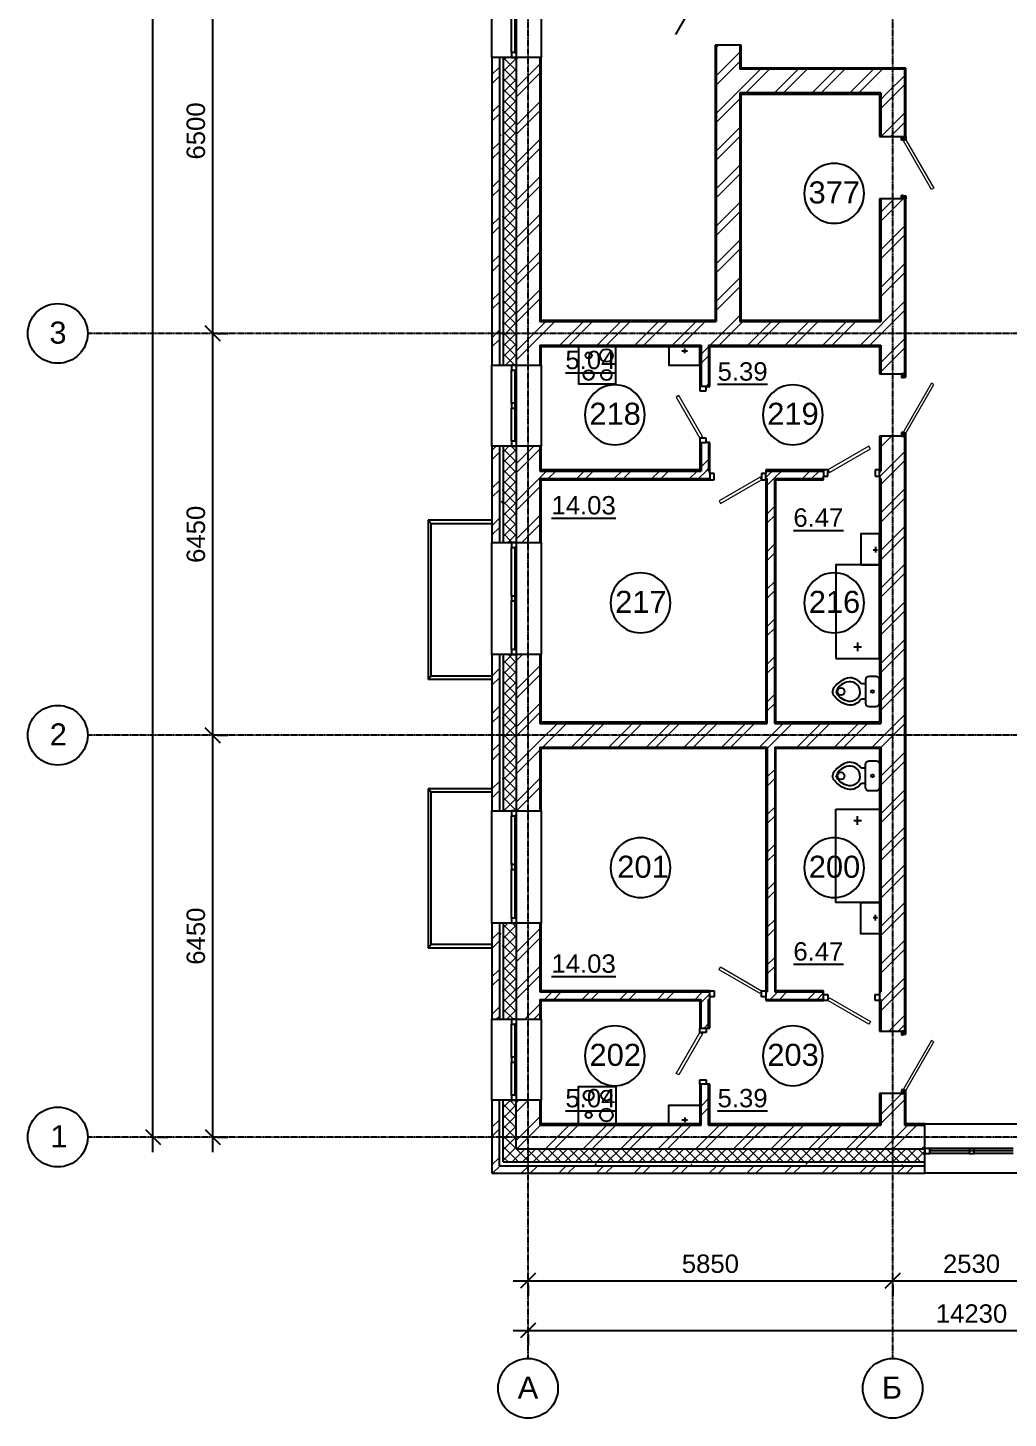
# Model space of a CAD drawing. Header units: millimetres. Extents: x -3463 to 813393, y -106315 to 159215.
# Drawn here: x 265026 to 280755, y 186 to 22504 of the extents above; entities that cross this region are included whole.
import ezdxf

# ---------------------------------------------------------------- set-up
doc = ezdxf.new("R2010")
doc.units = ezdxf.units.MM
doc.linetypes.add('Линия сетки', pattern=[22.225, 12.7, -3.175, 3.175, -3.175])
doc.layers.add('AXIS_', color=252, linetype='Continuous')
doc.layers.add('PLANS_', color=252, linetype='Continuous')
doc.styles.add('arial', font='arial.ttf')
doc.styles.add('Arial_1', font='arial.ttf', dxfattribs={"height": 295.05988})

# ---------------------------------------------------------------- blocks, each defined once
blk = doc.blocks.new('_Oblique')
at = {"color": 0, "linetype": 'ByBlock', "lineweight": -2}
blk.add_line((-0.5, -0.5), (0.5, 0.5), dxfattribs=at)
blk = doc.blocks.new('A$C3b8b2b00')
at = {"layer": 'AXIS_', "linetype": 'Линия сетки'}
for p, q in [((-5210, -43892), (-5210, 40959)), ((640, -43892), (640, 40959)), ((16266, -27439), (-12276, -27439)), ((16266, -33889), (-12276, -33889)), ((16266, -40339), (-12276, -40339))]:
    blk.add_line(p, q, dxfattribs=at)
at = {"layer": 'AXIS_'}
for p, q in [((-11229, -40579), (-11229, 39841)), ((-10269, -27679), (-10269, -20699)), ((-10269, -34129), (-10269, -27199)), ((-10198, -27439), (-10029, -27439)), ((-10198, -27439), (-10029, -27439)), ((-10269, -40579), (-10269, -33649)), ((-10198, -33889), (-10029, -33889)), ((-10198, -33889), (-10029, -33889)), ((-11158, -40339), (-10989, -40339)), ((-10198, -40339), (-10029, -40339)), ((-5450, -42644), (880, -42644)), ((-5210, -42715), (-5210, -42884)), ((400, -42644), (3410, -42644)), ((640, -42715), (640, -42884)), ((640, -42715), (640, -42884)), ((-5450, -43444), (9260, -43444)), ((-5210, -43515), (-5210, -43684))]:
    blk.add_line(p, q, dxfattribs=at)
for centre in [(-12756, -27439), (-12756, -33889), (-12756, -40339), (-5210, -44372), (640, -44372)]:
    blk.add_circle(centre, 480, dxfattribs=at)
at = {"layer": 'PLANS_'}
for p, q in [((-5790, -23009), (-5790, -21509)), ((-5425, -21589), (-5425, -22929)), ((-5395, -22929), (-5395, -21589)), ((-5000, -21509), (-5000, -23009)), ((-5475, -22929), (-5475, -22299)), ((-5395, -22929), (-5475, -22929)), ((-5475, -22929), (-5475, -23009)), ((-5425, -22929), (-5395, -22929)), ((-5395, -23009), (-5395, -22929)), ((-2190, -22814), (-2190, -27249)), ((-1810, -22814), (-1810, -23199)), ((-5670, -23009), (-5670, -27949)), ((-5610, -23009), (-5610, -27949)), ((-5475, -23009), (-5395, -23009)), ((-5400, -23009), (-5400, -27949)), ((-5020, -23009), (-5020, -27249)), ((830, -23199), (-1810, -23199)), ((830, -23199), (830, -24279)), ((-1810, -23579), (-1810, -27249)), ((450, -23579), (-1810, -23579)), ((450, -23579), (450, -24279)), ((780, -24279), (850, -24279)), ((780, -24299), (780, -24279)), ((780, -24339), (780, -24299)), ((780, -24299), (850, -24299)), ((850, -24299), (780, -24299)), ((850, -24279), (850, -24299)), ((850, -24299), (850, -24329)), ((810, -24339), (780, -24339)), ((810, -24329), (810, -24339)), ((850, -24329), (810, -24329)), ((780, -25219), (810, -25219)), ((780, -25259), (780, -25219)), ((810, -25219), (810, -25229)), ((450, -25279), (450, -27249)), ((850, -25259), (780, -25259)), ((780, -25279), (780, -25259)), ((780, -25259), (850, -25259)), ((850, -25279), (780, -25279)), ((810, -25229), (850, -25229)), ((830, -25279), (830, -28089)), ((850, -25229), (850, -25259)), ((850, -25259), (850, -25279)), ((-5020, -27249), (-2190, -27249)), ((-5000, -27229), (-5000, -27249)), ((-1810, -27249), (450, -27249)), ((430, -27229), (450, -27229)), ((-5020, -27629), (-2433, -27629)), ((-5020, -27629), (-5020, -27949)), ((-5000, -27629), (-5000, -27649)), ((-2433, -27629), (-2433, -28289)), ((-2313, -27629), (450, -27629)), ((-2313, -27629), (-2313, -28289)), ((450, -27629), (450, -28089)), ((-5790, -29249), (-5790, -27949)), ((-5395, -27949), (-5475, -27949)), ((-5475, -27949), (-5475, -28029)), ((-5475, -28029), (-5395, -28029)), ((-5475, -28559), (-5475, -28029)), ((-5395, -28029), (-5425, -28029)), ((-5425, -28029), (-5425, -29169)), ((-5395, -28029), (-5395, -27949)), ((-5395, -29169), (-5395, -28029)), ((-5000, -27949), (-5000, -29249)), ((850, -28089), (780, -28089)), ((780, -28089), (780, -28109)), ((780, -28109), (780, -28149)), ((850, -28109), (780, -28109)), ((780, -28109), (850, -28109)), ((850, -28109), (850, -28089)), ((850, -28139), (850, -28109)), ((-2353, -28289), (-2453, -28289)), ((-2453, -28289), (-2453, -28359)), ((-2353, -28359), (-2353, -28289)), ((780, -28149), (810, -28149)), ((810, -28149), (810, -28139)), ((810, -28139), (850, -28139)), ((-5395, -28559), (-5475, -28559)), ((-5475, -28559), (-5475, -28639)), ((-5395, -28639), (-5395, -28559)), ((-2453, -28359), (-2353, -28359)), ((-5475, -28639), (-5395, -28639)), ((-5475, -29169), (-5475, -28639)), ((-5395, -29169), (-5475, -29169)), ((-5475, -29169), (-5475, -29249)), ((-5425, -29169), (-5395, -29169)), ((-5395, -29249), (-5395, -29169)), ((-2453, -29119), (-2453, -29189)), ((-2353, -29119), (-2453, -29119)), ((-2453, -29189), (-2353, -29189)), ((-2433, -29189), (-2433, -29649)), ((-2353, -29189), (-2353, -29119)), ((-2313, -29189), (-2313, -29649)), ((450, -29089), (450, -29649)), ((810, -29029), (780, -29029)), ((780, -29029), (780, -29069)), ((780, -29069), (850, -29069)), ((780, -29069), (780, -29089)), ((850, -29069), (780, -29069)), ((780, -29089), (850, -29089)), ((810, -29039), (810, -29029)), ((850, -29039), (810, -29039)), ((830, -29089), (830, -38639)), ((850, -29069), (850, -29039)), ((850, -29089), (850, -29069)), ((-5670, -29249), (-5670, -30794)), ((-5610, -29249), (-5610, -30794)), ((-5475, -29249), (-5395, -29249)), ((-5400, -29249), (-5400, -30794)), ((-5020, -29249), (-5020, -29649)), ((-5020, -29649), (-2433, -29649)), ((-5000, -29629), (-5000, -29649)), ((-2313, -29649), (-2293, -29649)), ((-1393, -29649), (-470, -29649)), ((-400, -29629), (-470, -29629)), ((-470, -29629), (-470, -29729)), ((-400, -29729), (-400, -29629)), ((360, -29629), (360, -29729)), ((430, -29629), (360, -29629)), ((430, -29729), (430, -29629)), ((430, -29649), (450, -29649)), ((-5020, -29769), (-2293, -29769)), ((-5020, -29769), (-5020, -30794)), ((-5000, -29769), (-5000, -29789)), ((-2223, -29689), (-2293, -29689)), ((-2293, -29689), (-2293, -29789)), ((-2293, -29789), (-2223, -29789)), ((-2223, -29789), (-2223, -29689)), ((-1393, -29689), (-1463, -29689)), ((-1463, -29689), (-1463, -29789)), ((-1463, -29789), (-1393, -29789)), ((-1393, -29789), (-1393, -29689)), ((-1393, -29769), (-1373, -29769)), ((-1373, -33699), (-1373, -29769)), ((-1253, -29769), (-470, -29769)), ((-1253, -33699), (-1253, -29769)), ((-470, -29729), (-400, -29729)), ((360, -29729), (430, -29729)), ((430, -29769), (450, -29769)), ((450, -29769), (450, -33699)), ((-5790, -30439), (-6815, -30439)), ((-6815, -30439), (-6815, -32989)), ((-6765, -30489), (-5790, -30489)), ((-6765, -32939), (-6765, -30489)), ((-5790, -32594), (-5790, -30794)), ((-5395, -30794), (-5475, -30794)), ((-5475, -30794), (-5475, -30874)), ((-5395, -30874), (-5395, -30794)), ((-5000, -30794), (-5000, -32594)), ((-5475, -30874), (-5395, -30874)), ((-5475, -31654), (-5475, -30874)), ((-5395, -30874), (-5425, -30874)), ((-5425, -30874), (-5425, -32514)), ((-5395, -32514), (-5395, -30874)), ((-5395, -31654), (-5475, -31654)), ((-5475, -31654), (-5475, -31734)), ((-5395, -31734), (-5395, -31654)), ((-5475, -31734), (-5395, -31734)), ((-5475, -32514), (-5475, -31734)), ((-5395, -32514), (-5475, -32514)), ((-5475, -32514), (-5475, -32594)), ((-5425, -32514), (-5395, -32514)), ((-5395, -32594), (-5395, -32514)), ((-5670, -32594), (-5670, -35104)), ((-5610, -32594), (-5610, -35104)), ((-5475, -32594), (-5395, -32594)), ((-5400, -32594), (-5400, -35104)), ((-5020, -32594), (-5020, -33699)), ((-6815, -32989), (-5790, -32989)), ((-5790, -32939), (-6765, -32939)), ((-5020, -33699), (-1373, -33699)), ((-5000, -33679), (-5000, -33699)), ((-1253, -33699), (450, -33699)), ((-5020, -34079), (-1373, -34079)), ((-5020, -34079), (-5020, -35104)), ((-5000, -34079), (-5000, -34099)), ((-1373, -34079), (-1373, -38009)), ((-1253, -34079), (450, -34079)), ((-1253, -34079), (-1253, -38009)), ((450, -34079), (450, -38009)), ((-5790, -34749), (-6815, -34749)), ((-6815, -34749), (-6815, -37299)), ((-6765, -34799), (-5790, -34799)), ((-6765, -37249), (-6765, -34799)), ((-5790, -36904), (-5790, -35104)), ((-5395, -35104), (-5475, -35104)), ((-5475, -35104), (-5475, -35184)), ((-5475, -35184), (-5395, -35184)), ((-5475, -35964), (-5475, -35184)), ((-5395, -35184), (-5425, -35184)), ((-5425, -35184), (-5425, -36824)), ((-5395, -35184), (-5395, -35104)), ((-5395, -36824), (-5395, -35184)), ((-5000, -35104), (-5000, -36904)), ((-5395, -35964), (-5475, -35964)), ((-5475, -35964), (-5475, -36044)), ((-5475, -36044), (-5395, -36044)), ((-5475, -36824), (-5475, -36044)), ((-5395, -36044), (-5395, -35964)), ((-5395, -36824), (-5475, -36824)), ((-5475, -36824), (-5475, -36904)), ((-5425, -36824), (-5395, -36824)), ((-5395, -36904), (-5395, -36824)), ((-5670, -36904), (-5670, -38449)), ((-5610, -36904), (-5610, -38449)), ((-5475, -36904), (-5395, -36904)), ((-5400, -36904), (-5400, -38449)), ((-5020, -36904), (-5020, -38009)), ((-5790, -37249), (-6765, -37249)), ((-6815, -37299), (-5790, -37299)), ((-5020, -38009), (-2293, -38009)), ((-5020, -38129), (-2433, -38129)), ((-5020, -38129), (-5020, -38449)), ((-5000, -37989), (-5000, -38009)), ((-5000, -38129), (-5000, -38149)), ((-2433, -38589), (-2433, -38129)), ((-2313, -38129), (-2293, -38129)), ((-2313, -38589), (-2313, -38129)), ((-2293, -37989), (-2223, -37989)), ((-2293, -38089), (-2293, -37989)), ((-2223, -38089), (-2293, -38089)), ((-2223, -37989), (-2223, -38089)), ((-1463, -38089), (-1463, -37989)), ((-1463, -37989), (-1393, -37989)), ((-1393, -38089), (-1463, -38089)), ((-1393, -37989), (-1393, -38089)), ((-1393, -38009), (-1373, -38009)), ((-1393, -38129), (-470, -38129)), ((-1253, -38009), (-470, -38009)), ((-470, -38049), (-400, -38049)), ((-470, -38149), (-470, -38049)), ((-400, -38149), (-470, -38149)), ((-400, -38049), (-400, -38149)), ((360, -38049), (430, -38049)), ((360, -38149), (360, -38049)), ((430, -38149), (360, -38149)), ((430, -38009), (450, -38009)), ((430, -38049), (430, -38149)), ((430, -38129), (450, -38129)), ((450, -38129), (450, -38639)), ((-5790, -39749), (-5790, -38449)), ((-5395, -38449), (-5475, -38449)), ((-5475, -38449), (-5475, -38529)), ((-5475, -38529), (-5395, -38529)), ((-5475, -39059), (-5475, -38529)), ((-5395, -38529), (-5425, -38529)), ((-5425, -38529), (-5425, -39669)), ((-5395, -38529), (-5395, -38449)), ((-5395, -39669), (-5395, -38529)), ((-5000, -38449), (-5000, -39749)), ((-2453, -38589), (-2353, -38589)), ((-2453, -38659), (-2453, -38589)), ((-2353, -38589), (-2353, -38659)), ((-2353, -38659), (-2453, -38659)), ((850, -38639), (780, -38639)), ((780, -38639), (780, -38659)), ((780, -38659), (780, -38699)), ((850, -38659), (780, -38659)), ((780, -38659), (850, -38659)), ((780, -38699), (810, -38699)), ((810, -38699), (810, -38689)), ((810, -38689), (850, -38689)), ((850, -38659), (850, -38639)), ((850, -38689), (850, -38659)), ((-5395, -39059), (-5475, -39059)), ((-5475, -39059), (-5475, -39139)), ((-5475, -39139), (-5395, -39139)), ((-5475, -39669), (-5475, -39139)), ((-5395, -39139), (-5395, -39059)), ((-2453, -39489), (-2453, -39419)), ((-2453, -39419), (-2353, -39419)), ((-2353, -39489), (-2453, -39489)), ((-2433, -40149), (-2433, -39489)), ((-2353, -39419), (-2353, -39489)), ((-2313, -40149), (-2313, -39489)), ((-5395, -39669), (-5475, -39669)), ((-5475, -39669), (-5475, -39749)), ((-5425, -39669), (-5395, -39669)), ((-5395, -39749), (-5395, -39669)), ((450, -39639), (450, -40149)), ((810, -39579), (780, -39579)), ((780, -39579), (780, -39619)), ((780, -39619), (850, -39619)), ((780, -39619), (780, -39639)), ((850, -39619), (780, -39619)), ((780, -39639), (850, -39639)), ((810, -39589), (810, -39579)), ((850, -39589), (810, -39589)), ((830, -39639), (830, -40149)), ((850, -39619), (850, -39589)), ((850, -39639), (850, -39619)), ((-5670, -40799), (-5670, -39749)), ((-5610, -40739), (-5610, -39749)), ((-5475, -39749), (-5395, -39749)), ((-5400, -40529), (-5400, -39749)), ((-5020, -39749), (-5020, -40149)), ((-5020, -40149), (-2433, -40149)), ((-2453, -40129), (-2433, -40129)), ((-2313, -40129), (-2293, -40129)), ((-2313, -40149), (450, -40149)), ((430, -40129), (450, -40129)), ((830, -40129), (850, -40129)), ((830, -40149), (1155, -40149)), ((1155, -40129), (2655, -40129)), ((-5400, -40529), (1155, -40529)), ((1235, -40524), (1155, -40524)), ((1155, -40524), (1155, -40604)), ((1155, -40604), (1235, -40604)), ((2575, -40524), (1235, -40524)), ((1235, -40524), (1235, -40554)), ((1235, -40604), (1235, -40524)), ((1235, -40554), (2575, -40554)), ((1865, -40604), (1235, -40604)), ((1945, -40524), (1865, -40524)), ((1865, -40524), (1865, -40604)), ((1865, -40604), (1945, -40604)), ((1945, -40604), (1945, -40524)), ((2575, -40604), (1945, -40604)), ((-5670, -40799), (1155, -40799)), ((-5610, -40739), (1155, -40739)), ((2655, -40919), (1155, -40919))]:
    blk.add_line(p, q, dxfattribs=at)
at = {"layer": 'PLANS_', "lineweight": -3}
for p, q in [((-2840, -22640), (-2190, -21514)), ((-3953, -27793), (-3953, -27793)), ((-2744, -27716), (-2651, -27716)), ((-2694, -27754), (-2694, -27681)), ((325, -30913), (399, -30913)), ((363, -30863), (363, -30956)), ((17, -32470), (138, -32470)), ((77, -32399), (77, -32540)), ((17, -35259), (138, -35259)), ((77, -35329), (77, -35188)), ((325, -36816), (399, -36816)), ((363, -36865), (363, -36772)), ((-3953, -39986), (-3953, -39986)), ((-2744, -40062), (-2651, -40062)), ((-2694, -40024), (-2694, -40098))]:
    blk.add_line(p, q, dxfattribs=at)
at = {"layer": 'PLANS_', "lineweight": 25}
for p, q in [((-1790, -22814), (-2210, -22814)), ((-2210, -22814), (-2210, -27229)), ((-1790, -23179), (-1790, -22814)), ((-5000, -23009), (-5790, -23009)), ((-5790, -23009), (-5790, -27949)), ((-5000, -27229), (-5000, -23009)), ((850, -23179), (-1790, -23179)), ((850, -24279), (850, -23179)), ((-1790, -27229), (-1790, -23599)), ((-1790, -23599), (430, -23599)), ((430, -23599), (430, -24279)), ((430, -24279), (780, -24279)), ((780, -25279), (430, -25279)), ((430, -25279), (430, -27229)), ((850, -28089), (850, -25279)), ((-2210, -27229), (-5000, -27229)), ((430, -27229), (-1790, -27229)), ((-5000, -27649), (-2453, -27649)), ((-5000, -27949), (-5000, -27649)), ((-2453, -27649), (-2453, -28289)), ((-2293, -27649), (430, -27649)), ((-2293, -28289), (-2293, -27649)), ((430, -27649), (430, -28089)), ((-5790, -27949), (-5000, -27949)), ((430, -28089), (780, -28089)), ((-2353, -28289), (-2293, -28289)), ((-2453, -29189), (-2453, -29629)), ((-2293, -29189), (-2353, -29189)), ((-2293, -29689), (-2293, -29189)), ((780, -29089), (430, -29089)), ((430, -29089), (430, -29629)), ((850, -38639), (850, -29089)), ((-5000, -29249), (-5790, -29249)), ((-5790, -29249), (-5790, -30794)), ((-5000, -29629), (-5000, -29249)), ((-2453, -29629), (-5000, -29629)), ((-470, -29629), (-1393, -29629)), ((-1393, -29629), (-1393, -29689)), ((-5000, -29789), (-2293, -29789)), ((-5000, -30794), (-5000, -29789)), ((-1393, -29789), (-1393, -33679)), ((-1233, -29789), (-470, -29789)), ((-1233, -33679), (-1233, -29789)), ((-470, -29789), (-470, -29729)), ((430, -29729), (430, -33679)), ((-5790, -30794), (-5000, -30794)), ((-5000, -32594), (-5790, -32594)), ((-5790, -32594), (-5790, -35104)), ((-5000, -33679), (-5000, -32594)), ((-1393, -33679), (-5000, -33679)), ((430, -33679), (-1233, -33679)), ((-5000, -34099), (-1393, -34099)), ((-5000, -35104), (-5000, -34099)), ((-1393, -34099), (-1393, -37989)), ((-1233, -34099), (430, -34099)), ((-1233, -37989), (-1233, -34099)), ((430, -34099), (430, -38049)), ((-5790, -35104), (-5000, -35104)), ((-5000, -36904), (-5790, -36904)), ((-5790, -36904), (-5790, -38449)), ((-5000, -37989), (-5000, -36904)), ((-2293, -37989), (-5000, -37989)), ((-5000, -38149), (-2453, -38149)), ((-5000, -38449), (-5000, -38149)), ((-2453, -38149), (-2453, -38589)), ((-2293, -38589), (-2293, -38089)), ((-1393, -38089), (-1393, -38149)), ((-1393, -38149), (-470, -38149)), ((-470, -37989), (-1233, -37989)), ((-470, -38049), (-470, -37989)), ((430, -38149), (430, -38639)), ((-5790, -38449), (-5000, -38449)), ((-2353, -38589), (-2293, -38589)), ((430, -38639), (780, -38639)), ((-2453, -39489), (-2453, -40129)), ((-2293, -39489), (-2353, -39489)), ((-2293, -40129), (-2293, -39489)), ((780, -39639), (430, -39639)), ((430, -39639), (430, -40129)), ((850, -40129), (850, -39639)), ((-5790, -39749), (-5790, -40919)), ((-5000, -39749), (-5790, -39749)), ((-5000, -40129), (-5000, -39749)), ((-2453, -40129), (-5000, -40129)), ((430, -40129), (-2293, -40129)), ((1155, -40129), (850, -40129)), ((1155, -40919), (1155, -40129)), ((-5790, -40919), (1155, -40919))]:
    blk.add_line(p, q, dxfattribs=at)
at = {"layer": 'PLANS_', "linetype": 'Continuous', "lineweight": 9}
for p, q in [((-2190, -22848), (-2156, -22814)), ((-2190, -23305), (-1810, -22925)), ((-5790, -23285), (-5670, -23165)), ((-5610, -23064), (-5555, -23009)), ((-5400, -23220), (-5610, -23010)), ((-5610, -23234), (-5400, -23024)), ((-5400, -23390), (-5610, -23180)), ((-5610, -23403), (-5400, -23193)), ((-5400, -23050), (-5441, -23009)), ((-5400, -23041), (-5368, -23009)), ((-5400, -23498), (-5020, -23118)), ((-2190, -23452), (-1810, -23072)), ((-1810, -23529), (-1480, -23199)), ((-1714, -23579), (-1334, -23199)), ((-1257, -23579), (-877, -23199)), ((-1111, -23579), (-731, -23199)), ((-653, -23579), (-273, -23199)), ((-507, -23579), (-127, -23199)), ((-50, -23579), (330, -23199)), ((96, -23579), (476, -23199)), ((-5790, -23431), (-5670, -23311)), ((-5400, -23559), (-5610, -23349)), ((-5610, -23573), (-5400, -23363)), ((-5400, -23644), (-5020, -23264)), ((554, -23579), (830, -23303)), ((-5400, -23729), (-5610, -23519)), ((-5610, -23743), (-5400, -23533)), ((-2190, -23909), (-1810, -23529)), ((450, -23683), (554, -23579)), ((450, -23829), (700, -23579)), ((700, -23579), (830, -23449)), ((-5790, -23888), (-5670, -23768)), ((-5626, -23853), (-5610, -23853)), ((-5400, -23899), (-5610, -23689)), ((-5610, -23912), (-5400, -23702)), ((-5400, -24069), (-5610, -23859)), ((-5610, -24082), (-5400, -23872)), ((-5400, -24102), (-5020, -23722)), ((-5400, -24248), (-5020, -23868)), ((-2190, -24055), (-1810, -23675)), ((-5790, -24034), (-5670, -23914)), ((-5400, -24238), (-5610, -24028)), ((-5610, -24252), (-5400, -24042)), ((457, -24279), (830, -23906)), ((603, -24279), (830, -24053)), ((-5643, -24270), (-5663, -24235)), ((-5400, -24408), (-5610, -24198)), ((-5610, -24421), (-5400, -24211)), ((-5400, -24705), (-5020, -24325)), ((-2190, -24512), (-1810, -24132)), ((-2190, -24659), (-1810, -24279)), ((-5790, -24492), (-5670, -24372)), ((-5790, -24638), (-5670, -24518)), ((-5400, -24578), (-5610, -24368)), ((-5610, -24591), (-5400, -24381)), ((-5400, -24747), (-5610, -24537)), ((-5400, -24851), (-5020, -24471)), ((-5626, -24585), (-5610, -24585)), ((-5610, -24761), (-5400, -24551)), ((-5400, -24917), (-5610, -24707)), ((-5610, -24931), (-5400, -24721)), ((-2190, -25116), (-1810, -24736)), ((-5790, -25095), (-5670, -24975)), ((-5610, -24815), (-5630, -24780)), ((-5400, -25087), (-5610, -24877)), ((-5610, -25100), (-5400, -24890)), ((-5400, -25308), (-5020, -24928)), ((-2190, -25262), (-1810, -24882)), ((-5790, -25241), (-5670, -25121)), ((-5400, -25256), (-5610, -25046)), ((-5610, -25270), (-5400, -25060)), ((-5400, -25426), (-5610, -25216)), ((-5400, -25455), (-5020, -25075)), ((-5610, -25297), (-5614, -25304)), ((-5610, -25440), (-5400, -25230)), ((-5400, -25596), (-5610, -25386)), ((-5610, -25609), (-5400, -25399)), ((-2190, -25719), (-1810, -25339)), ((450, -25493), (664, -25279)), ((450, -25639), (810, -25279)), ((-5790, -25698), (-5670, -25578)), ((-5626, -25560), (-5610, -25560)), ((-5400, -25766), (-5610, -25556)), ((-5610, -25779), (-5400, -25569)), ((-5400, -25912), (-5020, -25532)), ((-2190, -25866), (-1810, -25486)), ((-5790, -25845), (-5670, -25725)), ((-5400, -25935), (-5610, -25725)), ((-5610, -25949), (-5400, -25739)), ((-5400, -26058), (-5020, -25678)), ((-5001, -25870), (-5020, -25837)), ((450, -26097), (830, -25717)), ((450, -26243), (830, -25863)), ((-5400, -26105), (-5610, -25895)), ((-5610, -26119), (-5400, -25909)), ((-5400, -26275), (-5610, -26065)), ((-5610, -26288), (-5400, -26078)), ((-2190, -26323), (-1810, -25943)), ((-2190, -26469), (-1810, -26089)), ((-5790, -26302), (-5670, -26182)), ((-5790, -26448), (-5670, -26328)), ((-5400, -26444), (-5610, -26234)), ((-5610, -26458), (-5400, -26248)), ((-5400, -26515), (-5020, -26135)), ((-5400, -26662), (-5020, -26282)), ((450, -26700), (830, -26320)), ((-5626, -26536), (-5610, -26536)), ((-5400, -26614), (-5610, -26404)), ((-5610, -26628), (-5400, -26418)), ((-2190, -26926), (-1810, -26546)), ((450, -26846), (830, -26466)), ((-5400, -26784), (-5610, -26574)), ((-5610, -26797), (-5400, -26587)), ((-5400, -26954), (-5610, -26744)), ((-5610, -26967), (-5400, -26757)), ((-5400, -27119), (-5020, -26739)), ((-2190, -27073), (-1810, -26693)), ((-5790, -26905), (-5670, -26785)), ((-5790, -27052), (-5670, -26932)), ((-5400, -27123), (-5610, -26913)), ((-5610, -27137), (-5400, -26927)), ((-5400, -27265), (-5020, -26885)), ((504, -27249), (830, -26924)), ((-5400, -27293), (-5610, -27083)), ((-5610, -27306), (-5400, -27096)), ((-1909, -27249), (-1810, -27150)), ((651, -27249), (830, -27070)), ((-5790, -27509), (-5670, -27389)), ((-5626, -27267), (-5610, -27267)), ((-5400, -27463), (-5610, -27253)), ((-5610, -27476), (-5400, -27266)), ((-5400, -27632), (-5610, -27422)), ((-5610, -27646), (-5400, -27436)), ((-5400, -27722), (-5020, -27342)), ((-5020, -27342), (-4927, -27249)), ((-5020, -27489), (-4781, -27249)), ((-4703, -27629), (-4323, -27249)), ((-4557, -27629), (-4177, -27249)), ((-4100, -27629), (-3720, -27249)), ((-3954, -27629), (-3574, -27249)), ((-3496, -27629), (-3116, -27249)), ((-3350, -27629), (-2970, -27249)), ((-2893, -27629), (-2513, -27249)), ((-2747, -27629), (-2367, -27249)), ((-2289, -27629), (-1909, -27249)), ((-2143, -27629), (-1763, -27249)), ((-1686, -27629), (-1306, -27249)), ((-1540, -27629), (-1160, -27249)), ((-1083, -27629), (-703, -27249)), ((-936, -27629), (-556, -27249)), ((-479, -27629), (-99, -27249)), ((-333, -27629), (47, -27249)), ((124, -27629), (450, -27304)), ((271, -27629), (450, -27450)), ((450, -27304), (504, -27249)), ((450, -27450), (651, -27249)), ((-5790, -27655), (-5670, -27535)), ((-5400, -27802), (-5610, -27592)), ((-5610, -27816), (-5400, -27606)), ((-5400, -27869), (-5020, -27489)), ((-2433, -27772), (-2313, -27652)), ((450, -27907), (830, -27527)), ((450, -28053), (830, -27673)), ((-5423, -27949), (-5610, -27762)), ((-5574, -27949), (-5400, -27775)), ((-2433, -27918), (-2313, -27798)), ((-5592, -27949), (-5610, -27931)), ((-5404, -27949), (-5400, -27945)), ((-5023, -27949), (-5020, -27946)), ((-2346, -28289), (-2313, -28256)), ((450, -29114), (475, -29089)), ((450, -29260), (621, -29089)), ((-5790, -29319), (-5720, -29249)), ((-5790, -29466), (-5670, -29346)), ((-5610, -29343), (-5516, -29249)), ((-5400, -29499), (-5610, -29289)), ((-5610, -29513), (-5400, -29303)), ((-5400, -29669), (-5610, -29459)), ((-5400, -29329), (-5480, -29249)), ((-5400, -29533), (-5116, -29249)), ((-5400, -29679), (-5020, -29299)), ((450, -29718), (830, -29338)), ((-5610, -29682), (-5400, -29472)), ((-5400, -29839), (-5610, -29629)), ((-5610, -29852), (-5400, -29642)), ((-5020, -29756), (-4913, -29649)), ((-4887, -29769), (-4767, -29649)), ((-4429, -29769), (-4309, -29649)), ((-4283, -29769), (-4163, -29649)), ((-3826, -29769), (-3706, -29649)), ((-3680, -29769), (-3560, -29649)), ((-3223, -29769), (-3103, -29649)), ((-3076, -29769), (-2956, -29649)), ((-2619, -29769), (-2499, -29649)), ((-2473, -29769), (-2353, -29649)), ((-2433, -29583), (-2313, -29463)), ((-2353, -29649), (-2313, -29609)), ((-1393, -29750), (-1292, -29649)), ((-1266, -29769), (-1146, -29649)), ((-809, -29769), (-689, -29649)), ((-662, -29769), (-542, -29649)), ((450, -29864), (830, -29484)), ((-5790, -29923), (-5670, -29803)), ((-5400, -30008), (-5610, -29798)), ((-5610, -30022), (-5400, -29812)), ((-5400, -30136), (-5020, -29756)), ((-5400, -30283), (-5020, -29903)), ((-5000, -29773), (-5002, -29769)), ((-1373, -29876), (-1266, -29769)), ((430, -29738), (450, -29718)), ((-5790, -30069), (-5670, -29949)), ((-5626, -29949), (-5610, -29949)), ((-5400, -30178), (-5610, -29968)), ((-5610, -30191), (-5400, -29981)), ((-5011, -30111), (-5020, -30128)), ((450, -30321), (830, -29941)), ((450, -30467), (830, -30087)), ((-5617, -30168), (-5637, -30133)), ((-5400, -30348), (-5610, -30138)), ((-5610, -30361), (-5400, -30151)), ((-5400, -30517), (-5610, -30307)), ((-5610, -30531), (-5400, -30321)), ((-1373, -30333), (-1253, -30213)), ((-5790, -30526), (-5670, -30406)), ((-5790, -30673), (-5670, -30553)), ((-5400, -30687), (-5610, -30477)), ((-5610, -30701), (-5400, -30491)), ((-5400, -30740), (-5020, -30360)), ((-5308, -30794), (-5020, -30506)), ((-1373, -30479), (-1253, -30359)), ((450, -30924), (830, -30544)), ((-5463, -30794), (-5610, -30647)), ((-5534, -30794), (-5400, -30660)), ((450, -31071), (830, -30691)), ((-1373, -30937), (-1253, -30817)), ((-1373, -31083), (-1253, -30963)), ((450, -31528), (830, -31148)), ((-1373, -31540), (-1253, -31420)), ((450, -31674), (830, -31294)), ((-1373, -31686), (-1253, -31566)), ((450, -32131), (830, -31751)), ((450, -32278), (830, -31898)), ((-1373, -32143), (-1253, -32023)), ((-1373, -32290), (-1253, -32170)), ((450, -32735), (830, -32355)), ((450, -32881), (830, -32501)), ((-5626, -32632), (-5610, -32632)), ((-5610, -32737), (-5467, -32594)), ((-5400, -32893), (-5610, -32683)), ((-5610, -32907), (-5400, -32697)), ((-5400, -32724), (-5529, -32594)), ((-5400, -32696), (-5298, -32594)), ((-5400, -33154), (-5020, -32774)), ((-1373, -32747), (-1253, -32627)), ((-1373, -32893), (-1253, -32773)), ((-5790, -32940), (-5670, -32820)), ((-5790, -33086), (-5670, -32966)), ((-5400, -33063), (-5610, -32853)), ((-5610, -33076), (-5400, -32866)), ((-5400, -33233), (-5610, -33023)), ((-5400, -33300), (-5020, -32920)), ((450, -33338), (830, -32958)), ((-5610, -33246), (-5400, -33036)), ((-5400, -33402), (-5610, -33192)), ((-5610, -33416), (-5400, -33206)), ((-1373, -33350), (-1253, -33230)), ((450, -33485), (830, -33105)), ((-5790, -33544), (-5670, -33424)), ((-5400, -33572), (-5610, -33362)), ((-5610, -33586), (-5400, -33376)), ((-5400, -33757), (-5020, -33377)), ((-1373, -33497), (-1253, -33377)), ((-5790, -33690), (-5670, -33570)), ((-5626, -33607), (-5610, -33607)), ((-5400, -33742), (-5610, -33532)), ((-5610, -33755), (-5400, -33545)), ((-5400, -33903), (-5020, -33523)), ((-5020, -33981), (-4739, -33699)), ((-4972, -34079), (-4592, -33699)), ((-4515, -34079), (-4135, -33699)), ((-4369, -34079), (-3989, -33699)), ((-3912, -34079), (-3532, -33699)), ((-3765, -34079), (-3385, -33699)), ((-3308, -34079), (-2928, -33699)), ((-3162, -34079), (-2782, -33699)), ((-2705, -34079), (-2325, -33699)), ((-2558, -34079), (-2178, -33699)), ((-2101, -34079), (-1721, -33699)), ((-1955, -34079), (-1575, -33699)), ((-1498, -34079), (-1118, -33699)), ((-1352, -34079), (-972, -33699)), ((-894, -34079), (-514, -33699)), ((-748, -34079), (-368, -33699)), ((-291, -34079), (89, -33699)), ((-145, -34079), (235, -33699)), ((450, -33942), (830, -33562)), ((-5400, -33911), (-5610, -33701)), ((-5610, -33925), (-5400, -33715)), ((-5400, -34081), (-5610, -33871)), ((-5610, -34095), (-5400, -33885)), ((450, -34088), (830, -33708)), ((-5790, -34147), (-5670, -34027)), ((-5400, -34251), (-5610, -34041)), ((-5610, -34264), (-5400, -34054)), ((-5400, -34361), (-5020, -33981)), ((-5400, -34507), (-5020, -34127)), ((-1373, -34100), (-1352, -34079)), ((313, -34079), (450, -33942)), ((-5790, -34293), (-5670, -34173)), ((-5400, -34421), (-5610, -34211)), ((-5610, -34434), (-5400, -34224)), ((450, -34545), (830, -34165)), ((450, -34692), (830, -34312)), ((-5626, -34582), (-5610, -34582)), ((-5400, -34590), (-5610, -34380)), ((-5610, -34604), (-5400, -34394)), ((-5400, -34760), (-5610, -34550)), ((-5610, -34774), (-5400, -34564)), ((-5400, -34964), (-5020, -34584)), ((-1373, -34557), (-1253, -34437)), ((-1373, -34704), (-1253, -34584)), ((-5790, -34751), (-5670, -34631)), ((-5790, -34897), (-5670, -34777)), ((-5400, -34930), (-5610, -34720)), ((-5610, -34943), (-5400, -34733)), ((-5394, -35104), (-5020, -34730)), ((450, -35149), (830, -34769)), ((-5656, -34977), (-5670, -34952)), ((-5400, -35099), (-5610, -34889)), ((-5601, -35104), (-5400, -34903)), ((450, -35295), (830, -34915)), ((-5565, -35104), (-5610, -35059)), ((-5432, -35104), (-5400, -35073)), ((-1373, -35161), (-1253, -35041)), ((-1373, -35307), (-1253, -35187)), ((450, -35752), (830, -35372)), ((-1373, -35764), (-1253, -35644)), ((450, -35899), (830, -35519)), ((-1373, -35911), (-1253, -35791)), ((450, -36356), (830, -35976)), ((450, -36502), (830, -36122)), ((-1373, -36368), (-1253, -36248)), ((-1373, -36514), (-1253, -36394)), ((450, -36959), (830, -36579)), ((450, -37105), (830, -36725)), ((-5790, -37164), (-5670, -37044)), ((-5610, -36980), (-5534, -36904)), ((-5400, -37136), (-5610, -36926)), ((-5610, -37149), (-5400, -36939)), ((-5400, -36966), (-5462, -36904)), ((-5400, -36921), (-5383, -36904)), ((-5400, -37378), (-5020, -36998)), ((-1373, -36971), (-1253, -36851)), ((-1373, -37118), (-1253, -36998)), ((-5790, -37311), (-5670, -37191)), ((-5646, -37065), (-5667, -37100)), ((-5626, -37264), (-5610, -37264)), ((-5400, -37306), (-5610, -37096)), ((-5610, -37319), (-5400, -37109)), ((-5400, -37475), (-5610, -37265)), ((-5400, -37524), (-5020, -37144)), ((-5000, -37088), (-5001, -37087)), ((450, -37563), (830, -37183)), ((-5610, -37489), (-5400, -37279)), ((-5400, -37645), (-5610, -37435)), ((-5610, -37659), (-5400, -37449)), ((-5013, -37431), (-5020, -37443)), ((-1373, -37575), (-1253, -37455)), ((450, -37709), (830, -37329)), ((-5790, -37768), (-5670, -37648)), ((-5400, -37815), (-5610, -37605)), ((-5610, -37828), (-5400, -37618)), ((-5400, -37981), (-5020, -37601)), ((-1373, -37721), (-1253, -37601)), ((-5790, -37914), (-5670, -37794)), ((-5400, -37984), (-5610, -37774)), ((-5610, -37998), (-5400, -37788)), ((-5400, -38128), (-5020, -37748)), ((450, -38166), (830, -37786)), ((450, -38312), (830, -37932)), ((-5626, -37996), (-5610, -37996)), ((-5400, -38154), (-5610, -37944)), ((-5610, -38168), (-5400, -37958)), ((-5400, -38324), (-5610, -38114)), ((-5610, -38337), (-5400, -38127)), ((-4944, -38129), (-4824, -38009)), ((-4798, -38129), (-4678, -38009)), ((-4341, -38129), (-4221, -38009)), ((-4195, -38129), (-4075, -38009)), ((-3737, -38129), (-3617, -38009)), ((-3591, -38129), (-3471, -38009)), ((-3134, -38129), (-3014, -38009)), ((-2988, -38129), (-2868, -38009)), ((-2530, -38129), (-2410, -38009)), ((-2433, -38178), (-2384, -38129)), ((-2384, -38129), (-2293, -38038)), ((-1323, -38129), (-1203, -38009)), ((-1177, -38129), (-1057, -38009)), ((-720, -38129), (-600, -38009)), ((-574, -38129), (-470, -38025)), ((-5790, -38371), (-5670, -38251)), ((-5444, -38449), (-5610, -38284)), ((-5552, -38449), (-5400, -38297)), ((-5264, -38449), (-5020, -38205)), ((-5118, -38449), (-5020, -38351)), ((-5722, -38449), (-5670, -38398)), ((-2387, -38589), (-2313, -38515)), ((580, -38639), (830, -38390)), ((727, -38639), (830, -38536)), ((-2433, -39842), (-2313, -39722)), ((450, -39977), (787, -39639)), ((-5626, -39947), (-5610, -39947)), ((-5610, -39865), (-5494, -39749)), ((-5400, -40021), (-5610, -39811)), ((-5610, -40034), (-5400, -39824)), ((-5400, -39851), (-5502, -39749)), ((-5400, -39792), (-5357, -39749)), ((-5400, -39938), (-5211, -39749)), ((-2433, -39988), (-2313, -39868)), ((450, -40123), (830, -39743)), ((-5790, -40182), (-5670, -40062)), ((-5400, -40191), (-5610, -39981)), ((-5610, -40204), (-5400, -39994)), ((-5400, -40360), (-5610, -40150)), ((-5610, -40374), (-5400, -40164)), ((-5400, -40395), (-5154, -40149)), ((-5388, -40529), (-5008, -40149)), ((-5154, -40149), (-5020, -40015)), ((-4930, -40529), (-4550, -40149)), ((-4784, -40529), (-4404, -40149)), ((-4327, -40529), (-3947, -40149)), ((-4181, -40529), (-3801, -40149)), ((-3723, -40529), (-3343, -40149)), ((-3577, -40529), (-3197, -40149)), ((-3120, -40529), (-2740, -40149)), ((-2974, -40529), (-2594, -40149)), ((-2951, -40149), (-2961, -40132)), ((-2517, -40529), (-2137, -40149)), ((-2370, -40529), (-1990, -40149)), ((-1913, -40529), (-1533, -40149)), ((-1767, -40529), (-1387, -40149)), ((-1310, -40529), (-930, -40149)), ((-1163, -40529), (-783, -40149)), ((-706, -40529), (-326, -40149)), ((-560, -40529), (-180, -40149)), ((-377, -40129), (-387, -40148)), ((-103, -40529), (277, -40149)), ((44, -40529), (424, -40149)), ((428, -40149), (427, -40147)), ((501, -40529), (881, -40149)), ((647, -40529), (1027, -40149)), ((-5790, -40328), (-5670, -40208)), ((-5662, -40330), (-5670, -40317)), ((-5401, -40529), (-5610, -40320)), ((-5596, -40529), (-5400, -40334)), ((-5571, -40529), (-5610, -40490)), ((-5610, -40544), (-5596, -40529)), ((-5610, -40713), (-5426, -40529)), ((-5361, -40739), (-5571, -40529)), ((-5466, -40739), (-5256, -40529)), ((-5426, -40529), (-5400, -40503)), ((-5191, -40739), (-5401, -40529)), ((-5297, -40739), (-5087, -40529)), ((-5021, -40739), (-5231, -40529)), ((-5127, -40739), (-4917, -40529)), ((-4851, -40739), (-5061, -40529)), ((-4957, -40739), (-4747, -40529)), ((-4682, -40739), (-4892, -40529)), ((-4787, -40739), (-4577, -40529)), ((-4512, -40739), (-4722, -40529)), ((-4618, -40739), (-4408, -40529)), ((-4342, -40739), (-4552, -40529)), ((-4448, -40739), (-4238, -40529)), ((-4173, -40739), (-4383, -40529)), ((-4278, -40739), (-4068, -40529)), ((-4003, -40739), (-4213, -40529)), ((-4109, -40739), (-3899, -40529)), ((-3833, -40739), (-4043, -40529)), ((-3939, -40739), (-3729, -40529)), ((-3663, -40739), (-3873, -40529)), ((-3769, -40739), (-3559, -40529)), ((-3494, -40739), (-3704, -40529)), ((-3599, -40739), (-3389, -40529)), ((-3324, -40739), (-3534, -40529)), ((-3430, -40739), (-3220, -40529)), ((-3154, -40739), (-3364, -40529)), ((-3260, -40739), (-3050, -40529)), ((-2985, -40739), (-3195, -40529)), ((-3090, -40739), (-2880, -40529)), ((-2815, -40739), (-3025, -40529)), ((-2921, -40739), (-2711, -40529)), ((-2645, -40739), (-2855, -40529)), ((-2751, -40739), (-2541, -40529)), ((-2476, -40739), (-2686, -40529)), ((-2581, -40739), (-2371, -40529)), ((-2306, -40739), (-2516, -40529)), ((-2412, -40739), (-2202, -40529)), ((-2136, -40739), (-2346, -40529)), ((-2242, -40739), (-2032, -40529)), ((-1966, -40739), (-2176, -40529)), ((-2072, -40739), (-1862, -40529)), ((-1797, -40739), (-2007, -40529)), ((-1902, -40739), (-1692, -40529)), ((-1627, -40739), (-1837, -40529)), ((-1733, -40739), (-1523, -40529)), ((-1457, -40739), (-1667, -40529)), ((-1563, -40739), (-1353, -40529)), ((-1288, -40739), (-1498, -40529)), ((-1393, -40739), (-1183, -40529)), ((-1118, -40739), (-1328, -40529)), ((-1224, -40739), (-1014, -40529)), ((-948, -40739), (-1158, -40529)), ((-1054, -40739), (-844, -40529)), ((-778, -40739), (-988, -40529)), ((-884, -40739), (-674, -40529)), ((-609, -40739), (-819, -40529)), ((-714, -40739), (-504, -40529)), ((-439, -40739), (-649, -40529)), ((-545, -40739), (-335, -40529)), ((-269, -40739), (-479, -40529)), ((-375, -40739), (-165, -40529)), ((-100, -40739), (-310, -40529)), ((-205, -40739), (5, -40529)), ((70, -40739), (-140, -40529)), ((-36, -40739), (174, -40529)), ((240, -40739), (30, -40529)), ((134, -40739), (344, -40529)), ((409, -40739), (199, -40529)), ((304, -40739), (514, -40529)), ((579, -40739), (369, -40529)), ((473, -40739), (683, -40529)), ((749, -40739), (539, -40529)), ((643, -40739), (853, -40529)), ((919, -40739), (709, -40529)), ((813, -40739), (1023, -40529)), ((1088, -40739), (878, -40529)), ((983, -40739), (1155, -40567)), ((1155, -40636), (1048, -40529)), ((1104, -40529), (1155, -40478)), ((-5790, -40785), (-5670, -40665)), ((-5778, -40919), (-5658, -40799)), ((-5626, -40678), (-5610, -40678)), ((-5530, -40739), (-5610, -40659)), ((-5320, -40919), (-5200, -40799)), ((-5174, -40919), (-5054, -40799)), ((-4717, -40919), (-4597, -40799)), ((-4571, -40919), (-4451, -40799)), ((-4120, -40762), (-4141, -40796)), ((-4113, -40919), (-3993, -40799)), ((-3967, -40919), (-3847, -40799)), ((-3510, -40919), (-3390, -40799)), ((-3452, -40744), (-3455, -40739)), ((-3364, -40919), (-3244, -40799)), ((-3263, -40739), (-3263, -40740)), ((-2907, -40919), (-2787, -40799)), ((-2760, -40919), (-2640, -40799)), ((-2576, -40799), (-2595, -40766)), ((-2303, -40919), (-2183, -40799)), ((-2157, -40919), (-2037, -40799)), ((-1700, -40919), (-1580, -40799)), ((-1553, -40919), (-1433, -40799)), ((-1292, -40739), (-1297, -40749)), ((-1096, -40919), (-976, -40799)), ((-950, -40919), (-830, -40799)), ((-733, -40746), (-753, -40781)), ((-493, -40919), (-373, -40799)), ((-346, -40919), (-226, -40799)), ((-65, -40759), (-76, -40739)), ((111, -40919), (231, -40799)), ((257, -40919), (377, -40799)), ((714, -40919), (834, -40799)), ((803, -40799), (792, -40781)), ((861, -40919), (981, -40799)), ((1152, -40739), (1155, -40736))]:
    blk.add_line(p, q, dxfattribs=at)
at = {"layer": 'PLANS_', "lineweight": 13}
for p, q in [((815, -24349), (850, -24329)), ((1265, -25129), (815, -24349)), ((850, -24329), (1300, -25109)), ((1300, -25109), (1265, -25129)), ((1265, -28240), (815, -29019)), ((850, -29039), (1300, -28260)), ((1300, -28260), (1265, -28240)), ((-2789, -28436), (-2833, -28461)), ((-2833, -28461), (-2453, -29119)), ((-2409, -29094), (-2789, -28436)), ((-2453, -29119), (-2409, -29094)), ((815, -29019), (850, -29039)), ((258, -29249), (-400, -29629)), ((-375, -29672), (283, -29292)), ((283, -29292), (258, -29249)), ((-400, -29629), (-375, -29672)), ((-1488, -29746), (-2146, -30126)), ((-2121, -30169), (-1463, -29789)), ((-1463, -29789), (-1488, -29746)), ((-2146, -30126), (-2121, -30169)), ((-2146, -37652), (-2121, -37609)), ((-1488, -38032), (-2146, -37652)), ((-2121, -37609), (-1463, -37989)), ((-1463, -37989), (-1488, -38032)), ((-400, -38149), (-375, -38106)), ((258, -38529), (-400, -38149)), ((-375, -38106), (283, -38486)), ((283, -38486), (258, -38529)), ((-2833, -39317), (-2453, -38659)), ((-2409, -38684), (-2789, -39342)), ((-2453, -38659), (-2409, -38684)), ((1265, -38790), (815, -39569)), ((850, -39589), (1300, -38810)), ((1300, -38810), (1265, -38790)), ((-2789, -39342), (-2833, -39317)), ((815, -39569), (850, -39589))]:
    blk.add_line(p, q, dxfattribs=at)
at = {"layer": 'PLANS_', "lineweight": -3}
for points in [[(-3800, -27649), (-4400, -27649), (-4400, -28249), (-3800, -28249)], [(-2953, -27649), (-2953, -27949), (-2453, -27949), (-2453, -27649)], [(430, -30655), (130, -30655), (130, -31155), (430, -31155)], [(-270, -32655), (430, -32655), (430, -31155), (-270, -31155)], [(-270, -35074), (430, -35074), (430, -36574), (-270, -36574)], [(430, -37074), (130, -37074), (130, -36574), (430, -36574)], [(-3800, -40129), (-4400, -40129), (-4400, -39529), (-3800, -39529)], [(-2953, -40129), (-2953, -39829), (-2453, -39829), (-2453, -40129)]]:
    blk.add_lwpolyline(points, close=True, dxfattribs=at)
at = {"layer": 'PLANS_'}
for points in [[(205, -33064), (149, -33064, -0.236068), (126, -33052, 0.343108), (-121, -32985, 0.119543), (-290, -33109, 0.14868), (-324, -33187, 1.116183)], [(115, -33187, 0.453768), (-65, -33030, 0.270259), (-268, -33187, -10.812243)], [(205, -33311), (149, -33311, 0.236068), (126, -33322, -0.343108), (-121, -33390, -0.119543), (-290, -33266, -0.14868), (-324, -33187, -1.116183)], [(115, -33187, -0.453768), (-65, -33345, -0.270259), (-268, -33187, 10.812243)], [(205, -34417), (149, -34417, -0.236068), (126, -34406, 0.343108), (-121, -34339, 0.119543), (-290, -34462, 0.14868), (-324, -34541, 1.116183)], [(205, -34665), (149, -34665, 0.236068), (126, -34676, -0.343108), (-121, -34744, -0.119543), (-290, -34620, -0.14868), (-324, -34541, -1.116183)], [(115, -34541, 0.453768), (-65, -34384, 0.270259), (-268, -34541, -10.812243)], [(115, -34541, -0.453768), (-65, -34699, -0.270259), (-268, -34541, 10.812243)]]:
    blk.add_lwpolyline(points, format="xyb", dxfattribs=at)
for points in [[(205, -33002), (205, -33373, 0.414214), (261, -33429), (374, -33429, 0.414214), (430, -33373), (430, -33002, 0.414214), (374, -32945), (261, -32945, 0.414214)], [(205, -34727), (205, -34355, -0.414214), (261, -34299), (374, -34299, -0.414214), (430, -34355), (430, -34727, -0.414214), (374, -34783), (261, -34783, -0.414214)]]:
    blk.add_lwpolyline(points, format="xyb", close=True, dxfattribs=at)
at = {"layer": 'PLANS_', "lineweight": -3}
for centre, radius in [((-4238, -27793), 49.4), ((-3953, -27793), 103), ((-4238, -28107), 80.6), ((-3953, -28107), 82.8), ((-4238, -39672), 80.6), ((-3953, -39672), 82.8), ((-4238, -39986), 49.4), ((-3953, -39986), 103)]:
    blk.add_circle(centre, radius, dxfattribs=at)
at = {"layer": 'PLANS_'}
for centre, radius in [((-189, -33187), 57.4), ((317, -33187), 22.5), ((-189, -34541), 57.4), ((317, -34541), 22.5)]:
    blk.add_circle(centre, radius, dxfattribs=at)
for centre, start, end in [((-299, -25191), 0, 180), ((-299, -25191), 180, 0), ((-3818, -28745), 0, 180), ((-963, -28745), 0, 180), ((-3818, -28745), 180, 0), ((-963, -28745), 180, 0), ((-3405, -31763), 0, 180), ((-298, -31763), 0, 180), ((-3405, -31763), 180, 0), ((-298, -31763), 180, 0), ((-3405, -36015), 0, 180), ((-298, -36015), 0, 180), ((-3405, -36015), 180, 0), ((-298, -36015), 180, 0), ((-3818, -39034), 0, 180), ((-963, -39034), 0, 180), ((-3818, -39034), 180, 0), ((-963, -39034), 180, 0)]:
    blk.add_arc(centre, 480, start, end, dxfattribs=at)
for points in [[(-6815, -30439), (-6815, -30439), (-6815, -30440), (-6813, -30441), (-6812, -30442), (-6810, -30444), (-6809, -30445), (-6807, -30447), (-6805, -30449), (-6803, -30451), (-6801, -30453), (-6800, -30455), (-6798, -30456), (-6796, -30458), (-6795, -30459), (-6793, -30461), (-6792, -30463), (-6790, -30464), (-6788, -30466), (-6787, -30467), (-6785, -30469), (-6784, -30471), (-6782, -30472), (-6780, -30474), (-6779, -30475), (-6778, -30477), (-6776, -30478), (-6774, -30480), (-6773, -30481), (-6771, -30483), (-6770, -30484), (-6768, -30486), (-6767, -30487), (-6765, -30489), (-6765, -30489), (-6765, -30489)], [(-6815, -32989), (-6815, -32989), (-6815, -32989), (-6813, -32987), (-6812, -32986), (-6810, -32984), (-6809, -32983), (-6807, -32981), (-6805, -32979), (-6803, -32977), (-6801, -32975), (-6800, -32974), (-6798, -32972), (-6796, -32971), (-6795, -32969), (-6793, -32967), (-6792, -32966), (-6790, -32964), (-6788, -32963), (-6787, -32961), (-6785, -32959), (-6784, -32958), (-6782, -32956), (-6780, -32955), (-6779, -32953), (-6778, -32952), (-6776, -32950), (-6774, -32948), (-6773, -32947), (-6771, -32945), (-6770, -32944), (-6768, -32942), (-6767, -32941), (-6765, -32940), (-6765, -32939), (-6765, -32939)], [(-6815, -34749), (-6815, -34749), (-6815, -34750), (-6813, -34751), (-6812, -34752), (-6810, -34754), (-6809, -34755), (-6807, -34757), (-6805, -34759), (-6803, -34761), (-6801, -34763), (-6800, -34765), (-6798, -34766), (-6796, -34768), (-6795, -34769), (-6793, -34771), (-6792, -34773), (-6790, -34774), (-6788, -34776), (-6787, -34777), (-6785, -34779), (-6784, -34781), (-6782, -34782), (-6780, -34784), (-6779, -34785), (-6778, -34787), (-6776, -34788), (-6774, -34790), (-6773, -34791), (-6771, -34793), (-6770, -34794), (-6768, -34796), (-6767, -34797), (-6765, -34799), (-6765, -34799), (-6765, -34799)], [(-6815, -37299), (-6815, -37299), (-6815, -37299), (-6813, -37297), (-6812, -37296), (-6810, -37294), (-6809, -37293), (-6807, -37291), (-6805, -37289), (-6803, -37287), (-6801, -37285), (-6800, -37284), (-6798, -37282), (-6796, -37281), (-6795, -37279), (-6793, -37277), (-6792, -37276), (-6790, -37274), (-6788, -37273), (-6787, -37271), (-6785, -37269), (-6784, -37268), (-6782, -37266), (-6780, -37265), (-6779, -37263), (-6778, -37262), (-6776, -37260), (-6774, -37258), (-6773, -37257), (-6771, -37255), (-6770, -37254), (-6768, -37252), (-6767, -37251), (-6765, -37250), (-6765, -37249), (-6765, -37249)]]:
    blk.add_open_spline(points, degree=3, knots=[0, 0, 0, 0, 0.083333, 0.125, 0.166667, 0.208333, 0.229167, 0.25, 0.291667, 0.333333, 0.354167, 0.375, 0.395833, 0.416667, 0.4375, 0.458333, 0.479167, 0.5, 0.520833, 0.541667, 0.5625, 0.583333, 0.604167, 0.625, 0.645833, 0.666667, 0.6875, 0.708333, 0.75, 0.770833, 0.791667, 0.833333, 0.875, 0.916667, 1, 1, 1, 1], dxfattribs=at)
at = {"layer": 'AXIS_'}
for p, xscale, yscale, zscale, rotation in [((-10269, -27439), 240.0000000000001, 240.0000000000001, 240.0000000000001, 90), ((-10269, -27439), 240, 240, 240, 270), ((-10269, -33889), 240.0000000000001, 240.0000000000001, 240.0000000000001, 90), ((-10269, -33889), 240, 240, 240, 270), ((-11229, -40339), 240, 240, 240, 270), ((-10269, -40339), 240, 240, 240, 270), ((-5210, -42644), 240, 240, 240, 180), ((640, -42644), 240, 240, 240, 180), ((-5210, -43444), 240, 240, 240, 180)]:
    blk.add_blockref('_Oblique', p, dxfattribs=dict(at, xscale=xscale, yscale=yscale, zscale=zscale, rotation=rotation))
at = {"layer": 'AXIS_', "xscale": 240, "yscale": 240, "zscale": 240}
blk.add_blockref('_Oblique', (640, -42644), dxfattribs=at)
at = {"layer": 'AXIS_', "lineweight": -3, "style": 'arial'}
for s, p in [('3', (-12890, -27603)), ('2', (-12885, -34053)), ('1', (-12873, -40503)), ('А', (-5376, -44537)), ('Б', (466, -44537))]:
    blk.add_text(s, height=354, dxfattribs=at).set_placement(p)
at = {"layer": 'PLANS_', "lineweight": -3}
for s, height, style, p in [('377', 354.1, 'arial', (-710, -25353)), ('%%U5.04', 295.1, 'Arial_1', (-4611, -28012)), ('%%U5.39', 295.1, 'Arial_1', (-2169, -28197)), ('218', 354.1, 'arial', (-4226, -28906)), ('219', 354.1, 'arial', (-1372, -28906)), ('%%U14.03', 295.1, 'Arial_1', (-4835, -30345)), ('%%U6.47', 295.1, 'Arial_1', (-953, -30542)), ('217', 354.1, 'arial', (-3813, -31925)), ('216', 354.1, 'arial', (-706, -31925)), ('201', 354.1, 'arial', (-3779, -36177)), ('200', 354.1, 'arial', (-706, -36177)), ('%%U6.47', 295.1, 'Arial_1', (-953, -37506)), ('%%U14.03', 295.1, 'Arial_1', (-4835, -37702)), ('202', 354.1, 'arial', (-4224, -39196)), ('203', 354.1, 'arial', (-1371, -39196)), ('%%U5.04', 295.1, 'Arial_1', (-4611, -39861)), ('%%U5.39', 295.1, 'Arial_1', (-2169, -39861))]:
    blk.add_text(s, height=height, dxfattribs=dict(at, style=style)).set_placement(p)
at = {"layer": 'AXIS_', "char_height": 295.1, "width": 1085.54, "attachment_point": 5, "rotation": 90, "style": 'Arial_1', "bg_fill": 3, "box_fill_scale": 1.1, "bg_fill_color": 256, "bg_fill_true_color": 13158600, "bg_fill_transparency": 0}
for s, insert in [('\\A1;6500', (-10539, -24189)), ('\\A1;6450', (-10539, -30664)), ('\\A1;6450', (-10539, -37114))]:
    blk.add_mtext(s, dxfattribs=dict(at, insert=insert))
at = {"layer": 'AXIS_', "char_height": 295.1, "attachment_point": 5, "style": 'Arial_1', "bg_fill": 3, "box_fill_scale": 1.1, "bg_fill_color": 256, "bg_fill_true_color": 13158600, "bg_fill_transparency": 0}
for s, insert, width in [('\\A1;5850', (-2285, -42374), 1085.54), ('\\A1;2530', (1905, -42374), 1085.54), ('\\A1;14230', (1905, -43174), 1356.92)]:
    blk.add_mtext(s, dxfattribs=dict(at, insert=insert, width=width))

msp = doc.modelspace()

# ---------------------------------------------------------------- block references
at = {"lineweight": -3}
msp.add_blockref('A$C3b8b2b00', (278262, 45037), dxfattribs=at)

doc.saveas('drawing.dxf')
